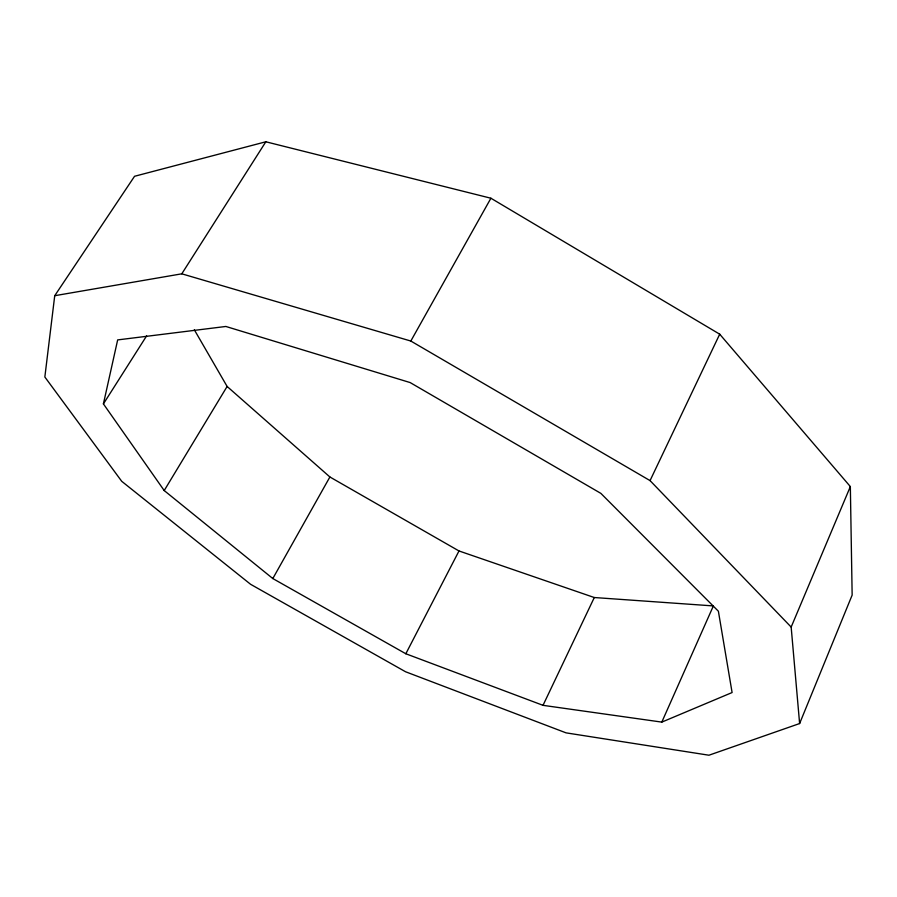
<?xml version="1.0" encoding="UTF-8"?>
<svg xmlns="http://www.w3.org/2000/svg" width="897" height="897" viewBox="0 0 897 897"><rect width="100%" height="100%" fill="white"/><g stroke="black" fill="none" stroke-linecap="round" stroke-linejoin="round"><path stroke-width="1.35" d="M54.728 295.707L44.85 377.009L121.723 481.308L250.611 584.306L405.545 671.752L566.063 732.86L708.944 755.218L799.619 723.543L852.15 595.092L850.345 486.578L719.708 334.189L490.906 198.226L265.837 141.782L134.55 176.283L54.728 295.707L181.788 273.82L410.826 341.039L650.056 480.613L791.165 627.07L799.619 723.543M103.413 403.897L117.664 339.907L225.853 326.463L410.153 382.571L600.878 493.384L718.385 611.216L732.098 692.54L661.807 722.107L543.021 705.334L405.825 653.756L272.811 578.543L164.207 490.558L103.413 403.897L146.615 335.893M791.165 627.07L850.345 486.578M661.807 722.107L713.373 605.923L594.296 597.525L458.995 550.96L329.894 476.98L227.12 386.461L194.346 329.827M543.021 705.334L594.296 597.525M650.056 480.613L719.708 334.189M405.825 653.756L458.995 550.96M410.826 341.039L490.906 198.226M272.811 578.543L329.894 476.98M164.207 490.558L227.12 386.461M181.788 273.82L265.837 141.782"/></g></svg>
